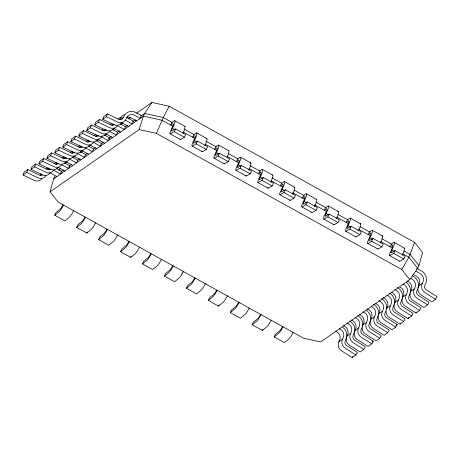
<?xml version="1.0" encoding="UTF-8"?>
<svg xmlns="http://www.w3.org/2000/svg" width="460" height="460" viewBox="0 0 460 460"><rect width="100%" height="100%" fill="white"/><g stroke="black" fill="none" stroke-linecap="round" stroke-linejoin="round"><path stroke-width="0.69" d="M136.666 113.148L151.972 102.442L169.188 106.243L414.546 242.322L422.591 252.534L418.951 265.581L417.668 268.295L409.762 279.668L320.689 341.952L303.473 338.157L58.115 202.072L50.071 191.86L53.711 178.819L54.993 176.105M50.071 191.86L139.15 129.576L143.342 116.144L144.624 113.43L151.972 102.442M414.546 242.322L408.934 257.203L401.718 269.457L409.762 279.668M346.443 338.134L345.109 341.147A3.634 3.358 55 0 0 346.305 345.345L357.322 352.366L355.879 354.982L352.193 357.558L341.55 350.819A6.825 6.313 55 0 1 338.94 341.642L339.578 340.285A6.377 5.894 55 0 0 336.657 331.815L335.438 331.142M354.413 332.563L353.079 335.576A3.634 3.358 55 0 0 354.275 339.773L365.292 346.794L363.843 349.41L360.157 351.986L349.519 345.247A6.825 6.313 55 0 1 346.903 336.07L347.547 334.719A6.377 5.894 55 0 0 344.626 326.249L343.407 325.571M370.346 321.419L369.012 324.432A3.634 3.358 55 0 0 370.208 328.635L381.225 335.65L379.782 338.267L376.096 340.843L365.453 334.104A6.825 6.313 55 0 1 362.842 324.933L363.48 323.575A6.377 5.894 55 0 0 360.559 315.106L359.341 314.427M378.315 315.847L376.981 318.86A3.634 3.358 55 0 0 378.178 323.064L389.195 330.079L387.745 332.695L384.06 335.271L373.422 328.532A6.825 6.313 55 0 1 370.806 319.361L371.45 318.004A6.377 5.894 55 0 0 368.529 309.534L367.31 308.855M394.249 304.704L392.915 307.717A3.634 3.358 55 0 0 394.111 311.92L405.128 318.935L403.684 321.551L399.999 324.127L389.355 317.394A6.825 6.313 55 0 1 386.745 308.217L387.383 306.86A6.377 5.894 55 0 0 384.462 298.391L383.243 297.712M402.218 299.132L400.884 302.145A3.634 3.358 55 0 0 402.08 306.348L413.097 313.363L411.648 315.98L407.962 318.556L397.325 311.822A6.825 6.313 55 0 1 394.709 302.645L395.353 301.288A6.377 5.894 55 0 0 392.432 292.819L391.213 292.146M410.188 293.566L408.854 296.573A3.634 3.358 55 0 0 410.05 300.777L421.067 307.797L419.618 310.408L415.932 312.99L405.294 306.251A6.825 6.313 55 0 1 402.678 297.074L403.322 295.717A6.377 5.894 55 0 0 400.401 287.247M41.837 178.767A6.825 6.313 55 0 1 34.264 180.389L23 174.978L24.115 172.178L27.796 169.602L39.497 175.179A3.634 3.358 55 0 0 42.803 174.472M23 174.978L26.686 172.402L27.796 169.602M49.806 173.196A6.825 6.313 55 0 1 42.234 174.817L30.969 169.406L32.079 166.606L35.765 164.03L47.461 169.608A3.634 3.358 55 0 0 50.433 169.182M30.969 169.406L34.655 166.83L35.765 164.03M57.776 167.624A6.825 6.313 55 0 1 50.203 169.245L38.933 163.835L40.049 161.034L43.734 158.458L55.43 164.036A3.634 3.358 55 0 0 58.403 163.611M38.933 163.835L42.619 161.259L43.734 158.458M65.74 162.052A6.825 6.313 55 0 1 58.167 163.674L46.903 158.263L48.018 155.463L51.698 152.887L63.399 158.464A3.634 3.358 55 0 0 66.372 158.039M46.903 158.263L50.588 155.687L51.698 152.887M73.709 156.48A6.825 6.313 55 0 1 66.136 158.102L54.872 152.691L55.982 149.891L59.668 147.315L71.363 152.892A3.634 3.358 55 0 0 74.336 152.467M54.872 152.691L58.558 150.115L59.668 147.315M81.127 151.524A6.825 6.313 55 0 1 74.106 152.536L62.836 147.119L63.951 144.319L67.637 141.743L79.333 147.321A3.634 3.358 55 0 0 82.305 146.895M62.836 147.119L66.522 144.543L67.637 141.743M89.642 145.337A6.825 6.313 55 0 1 82.07 146.964L70.805 141.548L71.921 138.748L75.601 136.171L87.302 141.749A3.634 3.358 55 0 0 90.275 141.323M70.805 141.548L74.491 138.972L75.601 136.171M97.612 139.765A6.825 6.313 55 0 1 90.039 141.392L78.775 135.976L79.885 133.176L83.57 130.6L95.266 136.183A3.634 3.358 55 0 0 98.578 135.47M78.775 135.976L82.461 133.4L83.57 130.6M105.581 134.199A6.825 6.313 55 0 1 98.009 135.821L86.739 130.41L87.854 127.604L91.54 125.028L103.235 130.611A3.634 3.358 55 0 0 106.542 129.898M86.739 130.41L90.424 127.828L91.54 125.028M113.545 128.627A6.825 6.313 55 0 1 105.972 130.249L94.708 124.838L95.824 122.038L99.504 119.456L111.205 125.039A3.634 3.358 55 0 0 114.511 124.326M94.708 124.838L98.394 122.262L99.504 119.456M102.678 119.266L103.787 116.466L107.473 113.89L119.169 119.468A3.634 3.358 55 0 0 123.015 118.065L124.493 115.126A9.568 8.849 55 0 1 134.895 112.05L141.49 115.621L140.208 118.335L134.722 115.293A6.377 5.894 55 0 0 126.667 117.679L126.028 119.037A6.825 6.313 55 0 1 117.628 122.101L106.363 116.69L102.678 119.266L113.942 124.677A6.825 6.313 55 0 0 121.515 123.056M106.363 116.69L107.473 113.89M139.15 129.576L156.365 133.377L163.323 117.553L169.188 106.243M73.686 210.657A6.825 1.213 -61 0 1 69.155 217.419L64.866 220.863L54.711 215.234L55.93 212.566L60.398 208.966A3.634 0.644 -61 0 0 62.635 205.522L62.905 204.953M95.634 222.83A6.825 1.213 -61 0 1 91.097 229.592L86.808 233.036L76.659 227.401L77.878 224.739L82.34 221.133A3.634 0.644 -61 0 0 84.582 217.695L84.853 217.126M86.808 233.036L87.296 231.966M117.576 235.002A6.825 1.213 -61 0 1 113.045 241.764L108.755 245.203L98.607 239.574L99.826 236.911L104.288 233.306A3.634 0.644 -61 0 0 106.53 229.868L106.8 229.298M139.524 247.175A6.825 1.213 -61 0 1 134.993 253.931L130.703 257.376L120.554 251.746L121.773 249.084L126.235 245.479A3.634 0.644 -61 0 0 128.472 242.035L128.743 241.471M130.703 257.376L131.192 256.312M161.471 259.348A6.825 1.213 -61 0 1 156.935 266.104L152.645 269.548L142.496 263.919L143.715 261.251L148.177 257.652A3.634 0.644 -61 0 0 150.42 254.207L150.69 253.638M183.413 271.521A6.825 1.213 -61 0 1 178.882 278.277L174.593 281.721L164.444 276.092L165.663 273.424L170.125 269.825A3.634 0.644 -61 0 0 172.368 266.38L172.638 265.811M227.183 156.889L227.619 155.934A9.568 1.702 -61 0 0 228.355 150.719M205.361 283.688A6.825 1.213 -61 0 1 200.83 290.45L196.541 293.894L186.392 288.265L187.611 285.597L192.073 281.997A3.634 0.644 -61 0 0 194.315 278.553L194.58 277.984M227.309 295.86A6.825 1.213 -61 0 1 222.778 302.622L218.488 306.067L208.334 300.438L209.553 297.769L214.021 294.17A3.634 0.644 -61 0 0 216.257 290.726L216.528 290.156M218.488 306.067L218.971 304.997M249.257 308.033A6.825 1.213 -61 0 1 244.72 314.795L240.43 318.24L230.282 312.61L231.501 309.942L235.963 306.337A3.634 0.644 -61 0 0 238.205 302.898L238.475 302.329M271.199 320.206A6.825 1.213 -61 0 1 266.668 326.968L262.378 330.406L252.23 324.777L253.448 322.115L257.911 318.51A3.634 0.644 -61 0 0 260.153 315.071L260.423 314.502M262.378 330.406L262.867 329.343M293.146 332.379A6.825 1.213 -61 0 1 288.615 339.141L284.326 342.579L274.177 336.95L275.396 334.288L279.858 330.683A3.634 0.644 -61 0 0 282.095 327.238L282.365 326.675M175.57 128.915L174.225 131.663L170.562 133.779A6.825 1.213 -61 0 1 171.459 129.059L172.097 127.702A6.377 1.133 -61 0 0 172.672 123.671L170.683 125.062L171.965 122.348L174.317 120.744A9.568 1.702 -61 0 1 173.575 125.959L172.195 128.915A3.634 0.644 -61 0 0 171.787 131.077L175.57 128.915L185.719 134.544L184.38 137.293L180.717 139.409A6.825 1.213 -61 0 1 180.119 139.19M197.512 141.088L196.173 143.836L192.51 145.952A6.825 1.213 -61 0 1 193.407 141.231L194.045 139.874A6.377 1.133 -61 0 0 194.62 135.838L192.625 137.235L193.913 134.521L196.265 132.917A9.568 1.702 -61 0 1 195.523 138.132L194.143 141.088A3.634 0.644 -61 0 0 193.735 143.25L197.512 141.088L207.667 146.717L206.321 149.465L202.659 151.581A6.825 1.213 -61 0 1 202.061 151.064M219.46 153.255L218.12 156.009L214.458 158.125A6.825 1.213 -61 0 1 215.349 153.404L215.993 152.047A6.377 1.133 -61 0 0 216.568 148.011L214.573 149.402L215.855 146.694L218.207 145.09A9.568 1.702 -61 0 1 217.465 150.305L216.085 153.261A3.634 0.644 -61 0 0 215.677 155.422L219.46 153.255L229.609 158.884L228.269 161.638L224.606 163.754A6.825 1.213 -61 0 1 224.014 163.536M241.408 165.427L240.068 168.182L236.405 170.298A6.825 1.213 -61 0 1 237.297 165.577L237.941 164.22A6.377 1.133 -61 0 0 238.51 160.183L236.52 161.575L237.803 158.861L240.154 157.262A9.568 1.702 -61 0 1 239.413 162.478L238.033 165.427A3.634 0.644 -61 0 0 237.624 167.595L241.408 165.427L251.557 171.057L250.217 173.811L246.554 175.927A6.825 1.213 -61 0 1 245.95 175.409M263.356 177.6L262.01 180.355L258.347 182.47A6.825 1.213 -61 0 1 259.244 177.75L259.883 176.393A6.377 1.133 -61 0 0 260.458 172.356L258.468 173.748L259.75 171.034L262.102 169.435A9.568 1.702 -61 0 1 261.361 174.645L259.98 177.6A3.634 0.644 -61 0 0 259.572 179.762L263.356 177.6L273.505 183.23L272.165 185.984L268.496 188.1A6.825 1.213 -61 0 1 267.898 187.577M285.298 189.773L283.958 192.521L280.295 194.643A6.825 1.213 -61 0 1 281.186 189.917L281.83 188.56A6.377 1.133 -61 0 0 282.405 184.529L280.41 185.92L281.692 183.206L284.044 181.608A9.568 1.702 -61 0 1 283.308 186.817L281.928 189.773A3.634 0.644 -61 0 0 281.514 191.935L285.298 189.773L295.447 195.402L294.107 198.151L290.444 200.272A6.825 1.213 -61 0 1 289.846 199.749M307.245 201.946L305.906 204.694L302.243 206.816A6.825 1.213 -61 0 1 303.134 202.089L303.778 200.732A6.377 1.133 -61 0 0 304.347 196.702L302.358 198.093L303.64 195.379L305.992 193.775A9.568 1.702 -61 0 1 305.25 198.99L303.87 201.946A3.634 0.644 -61 0 0 303.462 204.108L307.245 201.946L317.394 207.575L316.054 210.323L312.392 212.445A6.825 1.213 -61 0 1 311.794 212.227M329.193 214.118L327.848 216.867L324.185 218.983A6.825 1.213 -61 0 1 325.082 214.262L325.72 212.905A6.377 1.133 -61 0 0 326.295 208.874L324.306 210.266L325.588 207.552L327.94 205.948A9.568 1.702 -61 0 1 327.198 211.163L325.818 214.118A3.634 0.644 -61 0 0 325.41 216.28L329.193 214.118L339.342 219.748L338.002 222.496L334.339 224.618A6.825 1.213 -61 0 1 333.741 224.399M351.135 226.291L349.796 229.04L346.133 231.156A6.825 1.213 -61 0 1 347.03 226.435L347.668 225.078A6.377 1.133 -61 0 0 348.243 221.041L346.248 222.439L347.53 219.725L349.887 218.12A9.568 1.702 -61 0 1 349.146 223.336L347.766 226.291A3.634 0.644 -61 0 0 347.352 228.453L351.135 226.291L361.29 231.92L359.944 234.669L356.281 236.785A6.825 1.213 -61 0 1 355.683 236.267M373.083 238.458L371.743 241.212L368.08 243.328A6.825 1.213 -61 0 1 368.972 238.608L369.616 237.251A6.377 1.133 -61 0 0 370.191 233.214L368.195 234.611L369.478 231.897L371.829 230.293A9.568 1.702 -61 0 1 371.088 235.508L369.708 238.464A3.634 0.644 -61 0 0 369.299 240.626L373.083 238.458L383.232 244.093L381.892 246.842L378.229 248.958A6.825 1.213 -61 0 1 377.631 248.739M395.031 250.631L393.691 253.385L390.028 255.501A6.825 1.213 -61 0 1 390.919 250.78L391.563 249.423A6.377 1.133 -61 0 0 392.133 245.387L390.143 246.778L391.425 244.07L393.777 242.466A9.568 1.702 -61 0 1 393.035 247.681L391.655 250.637A3.634 0.644 -61 0 0 391.247 252.799L395.031 250.631L405.179 256.26L403.84 259.014L400.177 261.13A6.825 1.213 -61 0 1 399.642 261.119M40.152 175.312L41.13 173.414M48.122 169.74L48.576 168.785M55.867 164.645L56.54 163.214M64.509 157.642L63.831 159.074L65.935 157.602M72.479 152.07L71.8 153.502L73.905 152.03M80.442 146.498L79.77 147.93L81.874 146.458M88.412 140.927L87.734 142.358L89.838 140.886M95.927 136.309L96.381 135.355M103.897 130.743L104.345 129.783M111.866 125.172L112.315 124.217M119.83 119.6L120.807 117.702A9.568 8.849 55 0 1 124.28 114.712M182.839 133.504L183.724 131.589A9.568 1.702 -61 0 0 184.753 126.316M204.78 145.671L205.672 143.761A9.568 1.702 -61 0 0 206.413 138.546L206.086 138.736M248.676 170.016L249.561 168.107A9.568 1.702 -61 0 0 250.303 162.892L249.975 163.076M270.624 182.189L271.509 180.274A9.568 1.702 -61 0 0 272.538 175.001M292.566 194.361L293.457 192.447A9.568 1.702 -61 0 0 294.199 187.237M314.513 206.534L315.399 204.619A9.568 1.702 -61 0 0 316.141 199.41M336.461 218.707L337.347 216.792A9.568 1.702 -61 0 0 338.089 211.577L337.761 211.767M358.403 230.88L359.294 228.965A9.568 1.702 -61 0 0 360.036 223.75M380.351 243.047L381.242 241.138A9.568 1.702 -61 0 0 381.978 235.922M338.94 341.642L342.625 339.066L343.263 337.709A6.377 5.894 55 0 0 340.342 329.239L339.123 328.566M346.903 336.07L350.589 333.494L351.233 332.137A6.377 5.894 55 0 0 348.312 323.667L347.093 322.995M361.985 328.003L361.048 330.004A3.634 3.358 55 0 0 362.244 334.207L373.261 341.222L371.812 343.839L368.126 346.414L357.489 339.675A6.825 6.313 55 0 1 354.873 330.504L355.517 329.147A6.377 5.894 55 0 0 352.596 320.678L351.377 319.999M354.873 330.504L358.558 327.922L359.202 326.571A6.377 5.894 55 0 0 356.276 318.101L355.057 317.423M362.842 324.933L366.528 322.356L367.166 320.999A6.377 5.894 55 0 0 364.245 312.53L363.026 311.851M402.299 255.219L403.184 253.31A9.568 1.702 -61 0 0 403.926 248.095M370.806 319.361L374.492 316.785L375.136 315.428A6.377 5.894 55 0 0 372.215 306.958L370.996 306.279M385.888 311.288L384.951 313.289A3.634 3.358 55 0 0 386.147 317.492L397.164 324.507L395.715 327.123L392.029 329.699L381.392 322.966A6.825 6.313 55 0 1 378.775 313.789L379.419 312.432A6.377 5.894 55 0 0 376.498 303.962L375.279 303.284M378.775 313.789L382.461 311.213L383.105 309.856A6.377 5.894 55 0 0 380.178 301.386L378.959 300.708M386.745 308.217L390.431 305.641L391.069 304.284A6.377 5.894 55 0 0 388.148 295.815L386.929 295.136M394.709 302.645L398.394 300.07L399.038 298.712A6.377 5.894 55 0 0 396.117 290.243L394.898 289.564M402.678 297.074L406.364 294.498L407.008 293.141A6.377 5.894 55 0 0 404.081 284.671L402.862 283.992M417.76 289.001L416.817 291.007A3.634 3.358 55 0 0 418.013 295.205L429.03 302.226L427.587 304.842L423.901 307.418L413.258 300.679A6.825 6.313 55 0 1 410.648 291.502L411.286 290.145A6.377 5.894 55 0 0 408.365 281.675L407.146 281.002M410.648 291.502L414.334 288.926L414.972 287.569A6.377 5.894 55 0 0 412.051 279.099L410.832 278.426M417.053 268.462L422.349 271.475A9.568 8.849 55 0 1 426.121 282.423L424.787 285.436A3.634 3.358 55 0 0 425.983 289.633L437 296.654L435.551 299.27L431.865 301.846L421.228 295.107A6.825 6.313 55 0 1 418.611 285.93L419.255 284.573A6.377 5.894 55 0 0 416.334 276.103L413.287 274.413M418.611 285.93L422.297 283.354L422.941 281.997A6.377 5.894 55 0 0 420.02 273.527L415.754 271.164M352.193 357.558L352.768 356.511M399.999 324.127L400.574 323.081M407.962 318.556L408.543 317.515M415.932 312.99L416.513 311.943M58.943 170.418L60.524 168.142M54.711 215.234L59.001 211.79A6.825 1.213 -61 0 0 63.537 205.028M76.659 227.401L80.948 223.962A6.825 1.213 -61 0 0 85.479 217.2M98.607 239.574L102.896 236.135A6.825 1.213 -61 0 0 107.427 229.373M120.554 251.746L124.844 248.302A6.825 1.213 -61 0 0 129.375 241.546M142.496 263.919L146.786 260.475A6.825 1.213 -61 0 0 151.317 253.719M164.444 276.092L168.734 272.648A6.825 1.213 -61 0 0 173.265 265.892M186.392 288.265L190.681 284.82A6.825 1.213 -61 0 0 195.212 278.058M208.334 300.438L212.623 296.993A6.825 1.213 -61 0 0 217.16 290.231M230.282 312.61L234.571 309.166A6.825 1.213 -61 0 0 239.102 302.404M252.23 324.777L256.519 321.339A6.825 1.213 -61 0 0 261.05 314.577M274.177 336.95L278.467 333.506A6.825 1.213 -61 0 0 282.998 326.749M40.457 175.421L42.032 174.317M48.421 169.849L50.002 168.745M56.39 164.277L57.971 163.173M96.226 136.419L97.807 135.315M104.196 130.853L105.777 129.743M112.165 125.281L113.741 124.177M120.129 119.709L123.291 117.501M64.653 163.501L66.993 161.862M72.852 157.768L75.193 156.13M80.46 152.45L82.8 150.811M89.246 146.309L90.999 145.078M96.853 140.984L98.612 139.76M104.466 135.665L106.806 134.027M112.66 129.933L114.419 128.702M120.273 124.608L122.613 122.975M128.466 118.881L130.226 117.651M60.76 172.069L63.802 169.947M69.086 166.25L71.438 164.605M77.309 160.5L79.66 158.855M85.531 154.75L87.291 153.519M93.167 149.414L95.513 147.769M100.803 144.072L103.149 142.433M108.566 138.644L111.372 136.683M117.248 132.578L119.594 130.933M125.465 126.828L127.817 125.183M132.468 121.929L135.453 119.847M140.737 116.15L144.624 113.43L163.323 117.553L172.12 122.435M53.711 178.819L143.342 116.144L162.041 120.267L173.069 126.385M416.495 269.111L417.668 268.295L408.934 257.203L402.649 253.719M372.209 341.958L373.261 341.222M396.112 325.243L397.164 324.507M126.931 117.616L133.521 121.193L132.238 123.907L126.753 120.865A6.377 5.894 55 0 0 125.246 120.261M98.394 122.262L109.658 127.673A6.825 6.313 55 0 0 117.697 125.356M90.424 127.828L101.695 133.245A6.825 6.313 55 0 0 109.727 130.927M82.461 133.4L93.725 138.816A6.825 6.313 55 0 0 102.126 135.746M74.491 138.972L85.755 144.388A6.825 6.313 55 0 0 93.794 142.071M66.522 144.543L77.786 149.954A6.825 6.313 55 0 0 85.824 147.643M58.558 150.115L69.822 155.526A6.825 6.313 55 0 0 77.855 153.214M50.588 155.687L61.853 161.098A6.825 6.313 55 0 0 69.891 158.786M42.619 161.259L53.883 166.669A6.825 6.313 55 0 0 61.922 164.358M34.655 166.83L45.919 172.241A6.825 6.313 55 0 0 53.952 169.93M26.686 172.402L37.95 177.813A6.825 6.313 55 0 0 45.983 175.501M174.811 120.767L184.96 126.396M196.754 132.94L206.908 138.569M218.701 145.113L228.85 150.742M240.649 157.286L250.798 162.915M262.597 169.458L272.745 175.087M284.539 181.631L294.688 187.26M306.486 193.804L316.635 199.433M328.434 205.971L338.583 211.6M350.376 218.143L360.531 223.773M372.324 230.316L382.473 235.945M394.272 242.489L404.421 248.118M184.052 129.053L194.108 134.63M206.04 141.249L216.096 146.826M228.66 153.789L238.084 159.016M250.016 165.64L260.072 171.212M272.004 177.836L282.06 183.408M293.992 190.032L304.048 195.603M315.98 202.222L326.036 207.799M337.968 214.417L348.024 219.995M359.956 226.613L370.007 232.191M381.944 238.809L391.995 244.386M403.932 251.005L410.216 254.489L418.951 265.581M183.402 132.118L195.017 138.558M205.39 144.308L216.959 150.73M226.745 156.158L238.907 162.903M249.366 168.699L260.854 175.076M271.354 180.895L282.802 187.243M292.709 192.74L304.744 199.416M314.697 204.936L326.692 211.588M336.685 217.131L348.64 223.761M358.673 229.327L370.61 235.951M380.661 241.523L392.598 248.141M172.46 128.351L174.852 129.674M194.407 140.518L196.794 141.847M216.355 152.691L218.742 154.019M238.297 164.864L240.689 166.192M260.245 177.037L262.631 178.359M282.193 189.209L284.579 190.532M304.135 201.382L306.527 202.705M326.082 213.555L328.474 214.877M348.03 225.728L350.416 227.05M369.978 237.895L372.364 239.223M391.92 250.067L394.312 251.396M174.225 131.663L184.38 137.293M196.173 143.836L206.321 149.465M218.12 156.009L228.269 161.638M240.068 168.182L250.217 173.811M262.01 180.355L272.165 185.984M283.958 192.521L294.107 198.151M305.906 204.694L316.054 210.323M327.848 216.867L338.002 222.496M349.796 229.04L359.944 234.669M371.743 241.212L381.892 246.842M393.691 253.385L403.84 259.014M170.154 133.877L180.308 139.506M192.102 146.044L202.25 151.679M214.049 158.217L224.198 163.846M235.992 170.39L246.146 176.019M257.939 182.562L268.088 188.192M279.887 194.735L290.036 200.364M301.835 206.908L311.983 212.537M323.777 219.081L333.931 224.71M345.724 231.253L355.873 236.883M367.672 243.42L377.821 249.05M389.614 255.593L399.769 261.222M136.522 120.911L131.037 117.869A6.377 5.894 55 0 0 127.167 117.139M156.365 133.377L401.718 269.457M412.183 275.747L414.379 277.046A9.568 8.849 55 0 1 418.151 287.994M128.553 126.483L123.067 123.441A6.377 5.894 55 0 0 121.561 122.837M120.595 124.016L125.557 126.764L124.269 129.478L118.784 126.437A6.377 5.894 55 0 0 117.277 125.833M120.589 132.054L115.098 129.013A6.377 5.894 55 0 0 114.362 128.662M112.631 129.588L117.587 132.336L116.305 135.05L110.82 132.008A6.377 5.894 55 0 0 109.307 131.405M112.62 137.626L107.134 134.584A6.377 5.894 55 0 0 106.392 134.234M104.662 135.159L109.618 137.908L108.336 140.622L102.85 137.58A6.377 5.894 55 0 0 101.344 136.976M104.65 143.198L99.165 140.156A6.377 5.894 55 0 0 97.658 139.552M96.077 140.386L101.654 143.48L100.366 146.194L94.881 143.152A6.377 5.894 55 0 0 93.374 142.548M96.686 148.77L91.195 145.728A6.377 5.894 55 0 0 89.688 145.124M88.107 145.958L93.685 149.052L92.402 151.765L86.917 148.718A6.377 5.894 55 0 0 85.405 148.12M88.717 154.341L83.231 151.3A6.377 5.894 55 0 0 81.725 150.696M80.138 151.53L85.715 154.623L84.433 157.337L78.948 154.29A6.377 5.894 55 0 0 77.441 153.692M80.747 159.913L75.262 156.866A6.377 5.894 55 0 0 73.755 156.268M72.174 157.102L77.746 160.195L76.463 162.903L70.978 159.861A6.377 5.894 55 0 0 69.471 159.258M72.783 165.485L67.292 162.438A6.377 5.894 55 0 0 66.556 162.087M64.825 163.012L69.782 165.761L68.5 168.475L63.014 165.433A6.377 5.894 55 0 0 61.502 164.829M64.814 171.051L59.328 168.009A6.377 5.894 55 0 0 57.822 167.405M56.856 168.584L61.812 171.333L60.53 174.047L55.045 171.005A6.377 5.894 55 0 0 53.538 170.401M56.844 176.623L51.359 173.581A6.377 5.894 55 0 0 49.852 172.977M435.551 299.27L424.913 292.531A6.825 6.313 55 0 1 422.297 283.354M427.587 304.842L416.944 298.103A6.825 6.313 55 0 1 414.334 288.926M419.618 310.408L408.98 303.675A6.825 6.313 55 0 1 406.364 294.498M411.648 315.98L401.011 309.247A6.825 6.313 55 0 1 398.394 300.07M403.684 321.551L393.041 314.818A6.825 6.313 55 0 1 390.431 305.641M395.715 327.123L385.077 320.384A6.825 6.313 55 0 1 382.461 311.213M387.745 332.695L377.108 325.956A6.825 6.313 55 0 1 374.492 316.785M379.782 338.267L369.138 331.528A6.825 6.313 55 0 1 366.528 322.356M371.812 343.839L361.175 337.099A6.825 6.313 55 0 1 358.558 327.922M363.843 349.41L353.205 342.671A6.825 6.313 55 0 1 350.589 333.494M355.879 354.982L345.236 348.243A6.825 6.313 55 0 1 342.625 339.066M397.492 287.58L398.446 288.19A9.568 8.849 55 0 1 402.506 297.971M389.522 293.152L390.477 293.762A9.568 8.849 55 0 1 394.536 303.542M381.553 298.724L382.507 299.334A9.568 8.849 55 0 1 386.567 309.114M373.583 304.29L374.543 304.905A9.568 8.849 55 0 1 378.597 314.686M357.65 315.433L358.604 316.043A9.568 8.849 55 0 1 362.382 326.991M349.68 321.005L350.641 321.615A9.568 8.849 55 0 1 354.695 331.401M406.41 282.618A9.568 8.849 55 0 1 410.469 292.405M366.574 310.477A9.568 8.849 55 0 1 370.633 320.258M54.309 163.524A9.568 8.849 55 0 1 56.258 162.276M46.345 169.096A9.568 8.849 55 0 1 48.288 167.848M342.671 327.186A9.568 8.849 55 0 1 346.731 336.973M102.114 130.094A9.568 8.849 55 0 1 103.046 129.404M94.15 135.665A9.568 8.849 55 0 1 96.094 134.423M70.248 152.381A9.568 8.849 55 0 1 72.191 151.133M78.212 146.809A9.568 8.849 55 0 1 80.161 145.567M118.053 118.956A9.568 8.849 55 0 1 121.089 117.3M110.084 124.528A9.568 8.849 55 0 1 111.015 123.832M86.181 141.237A9.568 8.849 55 0 1 88.124 139.995M62.278 157.952A9.568 8.849 55 0 1 64.222 156.705M182.085 272.837A3.634 0.644 -61 0 1 181.849 273.252"/></g></svg>
